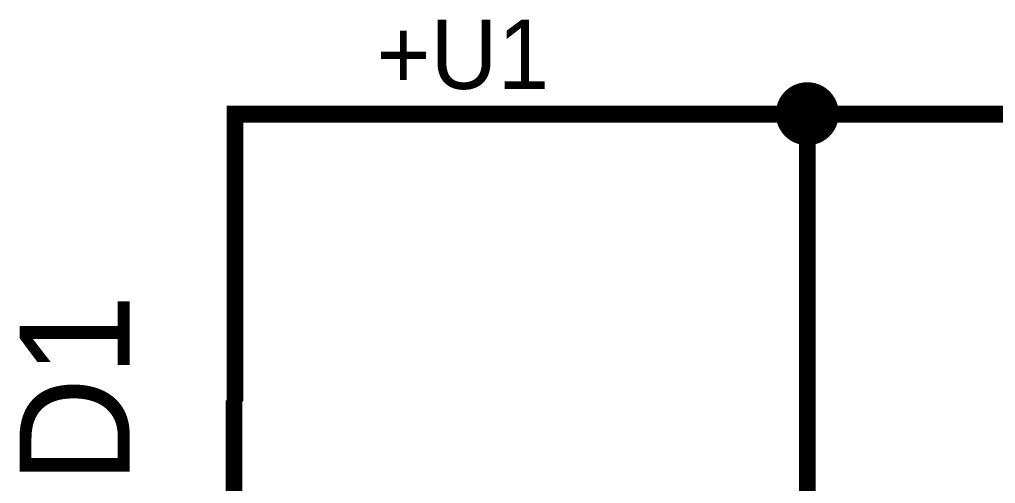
# Model space of a CAD drawing. Header units: millimetres. Extents: x 0 to 20.9, y 0 to 9.5.
# Drawn here: x 0.85 to 1.531, y 7.442 to 7.766 of the extents above; entities that cross this region are included whole.
import ezdxf

# ---------------------------------------------------------------- set-up
doc = ezdxf.new("R2010")
doc.units = ezdxf.units.MM
doc.header["$MEASUREMENT"] = 0
doc.layers.add('Sheet', color=255, linetype='Continuous')

msp = doc.modelspace()

# ---------------------------------------------------------------- linework, layer by layer
at = {"layer": 'Sheet'}
for points, const_width in [([(1.38005, 7.69995), (1.38005, 7.701), (1.38015, 7.70204), (1.38026, 7.70298), (1.38047, 7.70403), (1.38068, 7.70497), (1.38099, 7.70591), (1.3813, 7.70685), (1.38162, 7.70779), (1.38203, 7.70862), (1.38245, 7.70956), (1.38297, 7.7104), (1.3835, 7.71113), (1.38402, 7.71196), (1.38464, 7.71269), (1.38527, 7.71342), (1.3859, 7.71416), (1.38663, 7.71478), (1.38736, 7.71541), (1.38809, 7.71603), (1.38893, 7.71656), (1.38966, 7.71708), (1.39049, 7.7176), (1.39143, 7.71802), (1.39227, 7.71844), (1.39321, 7.71875), (1.39415, 7.71906), (1.39509, 7.71938), (1.39603, 7.71959), (1.39707, 7.71979), (1.39801, 7.7199), (1.39905, 7.72), (1.4001, 7.72)], 0.0039), ([(1.38005, 7.69995), (1.38005, 7.701), (1.38015, 7.70204), (1.38026, 7.70298), (1.38047, 7.70403), (1.38068, 7.70497), (1.38099, 7.70591), (1.3813, 7.70685), (1.38162, 7.70779), (1.38203, 7.70862), (1.38245, 7.70956), (1.38297, 7.7104), (1.3835, 7.71113), (1.38402, 7.71196), (1.38464, 7.71269), (1.38527, 7.71342), (1.3859, 7.71416), (1.38663, 7.71478), (1.38736, 7.71541), (1.38809, 7.71603), (1.38893, 7.71656), (1.38966, 7.71708), (1.39049, 7.7176), (1.39143, 7.71802), (1.39227, 7.71844), (1.39321, 7.71875), (1.39415, 7.71906), (1.39509, 7.71938), (1.39603, 7.71959), (1.39707, 7.71979), (1.39801, 7.7199), (1.39905, 7.72), (1.4001, 7.72)], 0.0039), ([(1.38005, 7.69995), (1.38005, 7.701), (1.38015, 7.70204), (1.38026, 7.70298), (1.38047, 7.70403), (1.38068, 7.70497), (1.38099, 7.70591), (1.3813, 7.70685), (1.38162, 7.70779), (1.38203, 7.70862), (1.38245, 7.70956), (1.38297, 7.7104), (1.3835, 7.71113), (1.38402, 7.71196), (1.38464, 7.71269), (1.38527, 7.71342), (1.3859, 7.71416), (1.38663, 7.71478), (1.38736, 7.71541), (1.38809, 7.71603), (1.38893, 7.71656), (1.38966, 7.71708), (1.39049, 7.7176), (1.39143, 7.71802), (1.39227, 7.71844), (1.39321, 7.71875), (1.39415, 7.71906), (1.39509, 7.71938), (1.39603, 7.71959), (1.39707, 7.71979), (1.39801, 7.7199), (1.39905, 7.72), (1.4001, 7.72)], 0.0039), ([(1.38005, 7.69995), (1.38005, 7.701), (1.38015, 7.70204), (1.38026, 7.70298), (1.38047, 7.70403), (1.38068, 7.70497), (1.38099, 7.70591), (1.3813, 7.70685), (1.38162, 7.70779), (1.38203, 7.70862), (1.38245, 7.70956), (1.38297, 7.7104), (1.3835, 7.71113), (1.38402, 7.71196), (1.38464, 7.71269), (1.38527, 7.71342), (1.3859, 7.71416), (1.38663, 7.71478), (1.38736, 7.71541), (1.38809, 7.71603), (1.38893, 7.71656), (1.38966, 7.71708), (1.39049, 7.7176), (1.39143, 7.71802), (1.39227, 7.71844), (1.39321, 7.71875), (1.39415, 7.71906), (1.39509, 7.71938), (1.39603, 7.71959), (1.39707, 7.71979), (1.39801, 7.7199), (1.39905, 7.72), (1.4001, 7.72)], 0.0039), ([(1.38005, 7.69995), (1.38005, 7.701), (1.38015, 7.70204), (1.38026, 7.70298), (1.38047, 7.70403), (1.38068, 7.70497), (1.38099, 7.70591), (1.3813, 7.70685), (1.38162, 7.70779), (1.38203, 7.70862), (1.38245, 7.70956), (1.38297, 7.7104), (1.3835, 7.71113), (1.38402, 7.71196), (1.38464, 7.71269), (1.38527, 7.71342), (1.3859, 7.71416), (1.38663, 7.71478), (1.38736, 7.71541), (1.38809, 7.71603), (1.38893, 7.71656), (1.38966, 7.71708), (1.39049, 7.7176), (1.39143, 7.71802), (1.39227, 7.71844), (1.39321, 7.71875), (1.39415, 7.71906), (1.39509, 7.71938), (1.39603, 7.71959), (1.39707, 7.71979), (1.39801, 7.7199), (1.39905, 7.72), (1.4001, 7.72)], 0.0039), ([(1.38005, 7.69995), (1.38005, 7.701), (1.38015, 7.70204), (1.38026, 7.70298), (1.38047, 7.70403), (1.38068, 7.70497), (1.38099, 7.70591), (1.3813, 7.70685), (1.38162, 7.70779), (1.38203, 7.70862), (1.38245, 7.70956), (1.38297, 7.7104), (1.3835, 7.71113), (1.38402, 7.71196), (1.38464, 7.71269), (1.38527, 7.71342), (1.3859, 7.71416), (1.38663, 7.71478), (1.38736, 7.71541), (1.38809, 7.71603), (1.38893, 7.71656), (1.38966, 7.71708), (1.39049, 7.7176), (1.39143, 7.71802), (1.39227, 7.71844), (1.39321, 7.71875), (1.39415, 7.71906), (1.39509, 7.71938), (1.39603, 7.71959), (1.39707, 7.71979), (1.39801, 7.7199), (1.39905, 7.72), (1.4001, 7.72)], 0.0039), ([(1.38005, 7.69995), (1.38005, 7.701), (1.38015, 7.70204), (1.38026, 7.70298), (1.38047, 7.70403), (1.38068, 7.70497), (1.38099, 7.70591), (1.3813, 7.70685), (1.38162, 7.70779), (1.38203, 7.70862), (1.38245, 7.70956), (1.38297, 7.7104), (1.3835, 7.71113), (1.38402, 7.71196), (1.38464, 7.71269), (1.38527, 7.71342), (1.3859, 7.71416), (1.38663, 7.71478), (1.38736, 7.71541), (1.38809, 7.71603), (1.38893, 7.71656), (1.38966, 7.71708), (1.39049, 7.7176), (1.39143, 7.71802), (1.39227, 7.71844), (1.39321, 7.71875), (1.39415, 7.71906), (1.39509, 7.71938), (1.39603, 7.71959), (1.39707, 7.71979), (1.39801, 7.7199), (1.39905, 7.72), (1.4001, 7.72)], 0.0039), ([(1.38005, 7.69995), (1.38005, 7.701), (1.38015, 7.70204), (1.38026, 7.70298), (1.38047, 7.70403), (1.38068, 7.70497), (1.38099, 7.70591), (1.3813, 7.70685), (1.38162, 7.70779), (1.38203, 7.70862), (1.38245, 7.70956), (1.38297, 7.7104), (1.3835, 7.71113), (1.38402, 7.71196), (1.38464, 7.71269), (1.38527, 7.71342), (1.3859, 7.71416), (1.38663, 7.71478), (1.38736, 7.71541), (1.38809, 7.71603), (1.38893, 7.71656), (1.38966, 7.71708), (1.39049, 7.7176), (1.39143, 7.71802), (1.39227, 7.71844), (1.39321, 7.71875), (1.39415, 7.71906), (1.39509, 7.71938), (1.39603, 7.71959), (1.39707, 7.71979), (1.39801, 7.7199), (1.39905, 7.72), (1.4001, 7.72)], 0.0039), ([(1.4001, 7.72), (1.4001, 7.72)], 0.0039), ([(1.4001, 7.72), (1.40114, 7.72), (1.40219, 7.7199), (1.40313, 7.71979), (1.40417, 7.71959), (1.40511, 7.71938), (1.40605, 7.71906), (1.40699, 7.71875), (1.40793, 7.71844), (1.40877, 7.71802), (1.40971, 7.7176), (1.41054, 7.71708), (1.41127, 7.71656), (1.41211, 7.71603), (1.41284, 7.71541), (1.41357, 7.71478), (1.4143, 7.71416), (1.41493, 7.71342), (1.41555, 7.71269), (1.41618, 7.71196), (1.4167, 7.71113), (1.41722, 7.7104), (1.41775, 7.70956), (1.41816, 7.70862), (1.41858, 7.70779), (1.41889, 7.70685), (1.41921, 7.70591), (1.41952, 7.70497), (1.41973, 7.70403), (1.41994, 7.70298), (1.42004, 7.70204), (1.42015, 7.701), (1.42015, 7.69995)], 0.0039), ([(1.4001, 7.72), (1.4001, 7.72)], 0.0039), ([(1.4001, 7.72), (1.40114, 7.72), (1.40219, 7.7199), (1.40313, 7.71979), (1.40417, 7.71959), (1.40511, 7.71938), (1.40605, 7.71906), (1.40699, 7.71875), (1.40793, 7.71844), (1.40877, 7.71802), (1.40971, 7.7176), (1.41054, 7.71708), (1.41127, 7.71656), (1.41211, 7.71603), (1.41284, 7.71541), (1.41357, 7.71478), (1.4143, 7.71416), (1.41493, 7.71342), (1.41555, 7.71269), (1.41618, 7.71196), (1.4167, 7.71113), (1.41722, 7.7104), (1.41775, 7.70956), (1.41816, 7.70862), (1.41858, 7.70779), (1.41889, 7.70685), (1.41921, 7.70591), (1.41952, 7.70497), (1.41973, 7.70403), (1.41994, 7.70298), (1.42004, 7.70204), (1.42015, 7.701), (1.42015, 7.69995)], 0.0039), ([(1.4001, 7.72), (1.4001, 7.72)], 0.0039), ([(1.4001, 7.72), (1.40114, 7.72), (1.40219, 7.7199), (1.40313, 7.71979), (1.40417, 7.71959), (1.40511, 7.71938), (1.40605, 7.71906), (1.40699, 7.71875), (1.40793, 7.71844), (1.40877, 7.71802), (1.40971, 7.7176), (1.41054, 7.71708), (1.41127, 7.71656), (1.41211, 7.71603), (1.41284, 7.71541), (1.41357, 7.71478), (1.4143, 7.71416), (1.41493, 7.71342), (1.41555, 7.71269), (1.41618, 7.71196), (1.4167, 7.71113), (1.41722, 7.7104), (1.41775, 7.70956), (1.41816, 7.70862), (1.41858, 7.70779), (1.41889, 7.70685), (1.41921, 7.70591), (1.41952, 7.70497), (1.41973, 7.70403), (1.41994, 7.70298), (1.42004, 7.70204), (1.42015, 7.701), (1.42015, 7.69995)], 0.0039), ([(1.4001, 7.72), (1.4001, 7.72)], 0.0039), ([(1.4001, 7.72), (1.40114, 7.72), (1.40219, 7.7199), (1.40313, 7.71979), (1.40417, 7.71959), (1.40511, 7.71938), (1.40605, 7.71906), (1.40699, 7.71875), (1.40793, 7.71844), (1.40877, 7.71802), (1.40971, 7.7176), (1.41054, 7.71708), (1.41127, 7.71656), (1.41211, 7.71603), (1.41284, 7.71541), (1.41357, 7.71478), (1.4143, 7.71416), (1.41493, 7.71342), (1.41555, 7.71269), (1.41618, 7.71196), (1.4167, 7.71113), (1.41722, 7.7104), (1.41775, 7.70956), (1.41816, 7.70862), (1.41858, 7.70779), (1.41889, 7.70685), (1.41921, 7.70591), (1.41952, 7.70497), (1.41973, 7.70403), (1.41994, 7.70298), (1.42004, 7.70204), (1.42015, 7.701), (1.42015, 7.69995)], 0.0039), ([(1.4001, 7.72), (1.4001, 7.72)], 0.0039), ([(1.4001, 7.72), (1.40114, 7.72), (1.40219, 7.7199), (1.40313, 7.71979), (1.40417, 7.71959), (1.40511, 7.71938), (1.40605, 7.71906), (1.40699, 7.71875), (1.40793, 7.71844), (1.40877, 7.71802), (1.40971, 7.7176), (1.41054, 7.71708), (1.41127, 7.71656), (1.41211, 7.71603), (1.41284, 7.71541), (1.41357, 7.71478), (1.4143, 7.71416), (1.41493, 7.71342), (1.41555, 7.71269), (1.41618, 7.71196), (1.4167, 7.71113), (1.41722, 7.7104), (1.41775, 7.70956), (1.41816, 7.70862), (1.41858, 7.70779), (1.41889, 7.70685), (1.41921, 7.70591), (1.41952, 7.70497), (1.41973, 7.70403), (1.41994, 7.70298), (1.42004, 7.70204), (1.42015, 7.701), (1.42015, 7.69995)], 0.0039), ([(1.4001, 7.72), (1.4001, 7.72)], 0.0039), ([(1.4001, 7.72), (1.40114, 7.72), (1.40219, 7.7199), (1.40313, 7.71979), (1.40417, 7.71959), (1.40511, 7.71938), (1.40605, 7.71906), (1.40699, 7.71875), (1.40793, 7.71844), (1.40877, 7.71802), (1.40971, 7.7176), (1.41054, 7.71708), (1.41127, 7.71656), (1.41211, 7.71603), (1.41284, 7.71541), (1.41357, 7.71478), (1.4143, 7.71416), (1.41493, 7.71342), (1.41555, 7.71269), (1.41618, 7.71196), (1.4167, 7.71113), (1.41722, 7.7104), (1.41775, 7.70956), (1.41816, 7.70862), (1.41858, 7.70779), (1.41889, 7.70685), (1.41921, 7.70591), (1.41952, 7.70497), (1.41973, 7.70403), (1.41994, 7.70298), (1.42004, 7.70204), (1.42015, 7.701), (1.42015, 7.69995)], 0.0039), ([(1.4001, 7.72), (1.4001, 7.72)], 0.0039), ([(1.4001, 7.72), (1.40114, 7.72), (1.40219, 7.7199), (1.40313, 7.71979), (1.40417, 7.71959), (1.40511, 7.71938), (1.40605, 7.71906), (1.40699, 7.71875), (1.40793, 7.71844), (1.40877, 7.71802), (1.40971, 7.7176), (1.41054, 7.71708), (1.41127, 7.71656), (1.41211, 7.71603), (1.41284, 7.71541), (1.41357, 7.71478), (1.4143, 7.71416), (1.41493, 7.71342), (1.41555, 7.71269), (1.41618, 7.71196), (1.4167, 7.71113), (1.41722, 7.7104), (1.41775, 7.70956), (1.41816, 7.70862), (1.41858, 7.70779), (1.41889, 7.70685), (1.41921, 7.70591), (1.41952, 7.70497), (1.41973, 7.70403), (1.41994, 7.70298), (1.42004, 7.70204), (1.42015, 7.701), (1.42015, 7.69995)], 0.0039), ([(1.4001, 7.72), (1.4001, 7.72)], 0.0039), ([(1.4001, 7.72), (1.40114, 7.72), (1.40219, 7.7199), (1.40313, 7.71979), (1.40417, 7.71959), (1.40511, 7.71938), (1.40605, 7.71906), (1.40699, 7.71875), (1.40793, 7.71844), (1.40877, 7.71802), (1.40971, 7.7176), (1.41054, 7.71708), (1.41127, 7.71656), (1.41211, 7.71603), (1.41284, 7.71541), (1.41357, 7.71478), (1.4143, 7.71416), (1.41493, 7.71342), (1.41555, 7.71269), (1.41618, 7.71196), (1.4167, 7.71113), (1.41722, 7.7104), (1.41775, 7.70956), (1.41816, 7.70862), (1.41858, 7.70779), (1.41889, 7.70685), (1.41921, 7.70591), (1.41952, 7.70497), (1.41973, 7.70403), (1.41994, 7.70298), (1.42004, 7.70204), (1.42015, 7.701), (1.42015, 7.69995)], 0.0039), ([(1.00079, 7.49925), (1.00079, 7.69974), (1.4001, 7.69974), (2.00074, 7.69974), (2.40005, 7.69974), (3.00069, 7.69974), (3.40084, 7.69974), (4.00064, 7.69974), (4.40079, 7.69974), (5.00059, 7.69974), (5.40074, 7.69974), (6.00054, 7.69974), (6.40069, 7.69974), (7.00049, 7.69974), (7.40064, 7.69974), (8.00044, 7.69974), (8.40059, 7.69974), (9.00039, 7.69974), (9.40054, 7.69974), (10.00034, 7.69974), (10.40049, 7.69974), (11.00029, 7.69974)], 0.0118), ([(1.4001, 7.6799), (1.39905, 7.6799), (1.39801, 7.68001), (1.39707, 7.68011), (1.39603, 7.68032), (1.39509, 7.68053), (1.39415, 7.68084), (1.39321, 7.68116), (1.39227, 7.68147), (1.39143, 7.68189), (1.39049, 7.68231), (1.38966, 7.68283), (1.38893, 7.68335), (1.38809, 7.68387), (1.38736, 7.6845), (1.38663, 7.68513), (1.3859, 7.68575), (1.38527, 7.68648), (1.38464, 7.68721), (1.38402, 7.68795), (1.3835, 7.68878), (1.38297, 7.68951), (1.38245, 7.69035), (1.38203, 7.69129), (1.38162, 7.69212), (1.3813, 7.69306), (1.38099, 7.694), (1.38068, 7.69494), (1.38047, 7.69588), (1.38026, 7.69693), (1.38015, 7.69787), (1.38005, 7.69891), (1.38005, 7.69995)], 0.0039), ([(1.38005, 7.69995), (1.38005, 7.69995)], 0.0039), ([(1.4001, 7.6799), (1.39905, 7.6799), (1.39801, 7.68001), (1.39707, 7.68011), (1.39603, 7.68032), (1.39509, 7.68053), (1.39415, 7.68084), (1.39321, 7.68116), (1.39227, 7.68147), (1.39143, 7.68189), (1.39049, 7.68231), (1.38966, 7.68283), (1.38893, 7.68335), (1.38809, 7.68387), (1.38736, 7.6845), (1.38663, 7.68513), (1.3859, 7.68575), (1.38527, 7.68648), (1.38464, 7.68721), (1.38402, 7.68795), (1.3835, 7.68878), (1.38297, 7.68951), (1.38245, 7.69035), (1.38203, 7.69129), (1.38162, 7.69212), (1.3813, 7.69306), (1.38099, 7.694), (1.38068, 7.69494), (1.38047, 7.69588), (1.38026, 7.69693), (1.38015, 7.69787), (1.38005, 7.69891), (1.38005, 7.69995)], 0.0039), ([(1.38005, 7.69995), (1.38005, 7.69995)], 0.0039), ([(1.4001, 7.6799), (1.39905, 7.6799), (1.39801, 7.68001), (1.39707, 7.68011), (1.39603, 7.68032), (1.39509, 7.68053), (1.39415, 7.68084), (1.39321, 7.68116), (1.39227, 7.68147), (1.39143, 7.68189), (1.39049, 7.68231), (1.38966, 7.68283), (1.38893, 7.68335), (1.38809, 7.68387), (1.38736, 7.6845), (1.38663, 7.68513), (1.3859, 7.68575), (1.38527, 7.68648), (1.38464, 7.68721), (1.38402, 7.68795), (1.3835, 7.68878), (1.38297, 7.68951), (1.38245, 7.69035), (1.38203, 7.69129), (1.38162, 7.69212), (1.3813, 7.69306), (1.38099, 7.694), (1.38068, 7.69494), (1.38047, 7.69588), (1.38026, 7.69693), (1.38015, 7.69787), (1.38005, 7.69891), (1.38005, 7.69995)], 0.0039), ([(1.38005, 7.69995), (1.38005, 7.69995)], 0.0039), ([(1.4001, 7.6799), (1.39905, 7.6799), (1.39801, 7.68001), (1.39707, 7.68011), (1.39603, 7.68032), (1.39509, 7.68053), (1.39415, 7.68084), (1.39321, 7.68116), (1.39227, 7.68147), (1.39143, 7.68189), (1.39049, 7.68231), (1.38966, 7.68283), (1.38893, 7.68335), (1.38809, 7.68387), (1.38736, 7.6845), (1.38663, 7.68513), (1.3859, 7.68575), (1.38527, 7.68648), (1.38464, 7.68721), (1.38402, 7.68795), (1.3835, 7.68878), (1.38297, 7.68951), (1.38245, 7.69035), (1.38203, 7.69129), (1.38162, 7.69212), (1.3813, 7.69306), (1.38099, 7.694), (1.38068, 7.69494), (1.38047, 7.69588), (1.38026, 7.69693), (1.38015, 7.69787), (1.38005, 7.69891), (1.38005, 7.69995)], 0.0039), ([(1.38005, 7.69995), (1.38005, 7.69995)], 0.0039), ([(1.4001, 7.6799), (1.39905, 7.6799), (1.39801, 7.68001), (1.39707, 7.68011), (1.39603, 7.68032), (1.39509, 7.68053), (1.39415, 7.68084), (1.39321, 7.68116), (1.39227, 7.68147), (1.39143, 7.68189), (1.39049, 7.68231), (1.38966, 7.68283), (1.38893, 7.68335), (1.38809, 7.68387), (1.38736, 7.6845), (1.38663, 7.68513), (1.3859, 7.68575), (1.38527, 7.68648), (1.38464, 7.68721), (1.38402, 7.68795), (1.3835, 7.68878), (1.38297, 7.68951), (1.38245, 7.69035), (1.38203, 7.69129), (1.38162, 7.69212), (1.3813, 7.69306), (1.38099, 7.694), (1.38068, 7.69494), (1.38047, 7.69588), (1.38026, 7.69693), (1.38015, 7.69787), (1.38005, 7.69891), (1.38005, 7.69995)], 0.0039), ([(1.38005, 7.69995), (1.38005, 7.69995)], 0.0039), ([(1.4001, 7.6799), (1.39905, 7.6799), (1.39801, 7.68001), (1.39707, 7.68011), (1.39603, 7.68032), (1.39509, 7.68053), (1.39415, 7.68084), (1.39321, 7.68116), (1.39227, 7.68147), (1.39143, 7.68189), (1.39049, 7.68231), (1.38966, 7.68283), (1.38893, 7.68335), (1.38809, 7.68387), (1.38736, 7.6845), (1.38663, 7.68513), (1.3859, 7.68575), (1.38527, 7.68648), (1.38464, 7.68721), (1.38402, 7.68795), (1.3835, 7.68878), (1.38297, 7.68951), (1.38245, 7.69035), (1.38203, 7.69129), (1.38162, 7.69212), (1.3813, 7.69306), (1.38099, 7.694), (1.38068, 7.69494), (1.38047, 7.69588), (1.38026, 7.69693), (1.38015, 7.69787), (1.38005, 7.69891), (1.38005, 7.69995)], 0.0039), ([(1.38005, 7.69995), (1.38005, 7.69995)], 0.0039), ([(1.4001, 7.6799), (1.39905, 7.6799), (1.39801, 7.68001), (1.39707, 7.68011), (1.39603, 7.68032), (1.39509, 7.68053), (1.39415, 7.68084), (1.39321, 7.68116), (1.39227, 7.68147), (1.39143, 7.68189), (1.39049, 7.68231), (1.38966, 7.68283), (1.38893, 7.68335), (1.38809, 7.68387), (1.38736, 7.6845), (1.38663, 7.68513), (1.3859, 7.68575), (1.38527, 7.68648), (1.38464, 7.68721), (1.38402, 7.68795), (1.3835, 7.68878), (1.38297, 7.68951), (1.38245, 7.69035), (1.38203, 7.69129), (1.38162, 7.69212), (1.3813, 7.69306), (1.38099, 7.694), (1.38068, 7.69494), (1.38047, 7.69588), (1.38026, 7.69693), (1.38015, 7.69787), (1.38005, 7.69891), (1.38005, 7.69995)], 0.0039), ([(1.38005, 7.69995), (1.38005, 7.69995)], 0.0039), ([(1.4001, 7.6799), (1.39905, 7.6799), (1.39801, 7.68001), (1.39707, 7.68011), (1.39603, 7.68032), (1.39509, 7.68053), (1.39415, 7.68084), (1.39321, 7.68116), (1.39227, 7.68147), (1.39143, 7.68189), (1.39049, 7.68231), (1.38966, 7.68283), (1.38893, 7.68335), (1.38809, 7.68387), (1.38736, 7.6845), (1.38663, 7.68513), (1.3859, 7.68575), (1.38527, 7.68648), (1.38464, 7.68721), (1.38402, 7.68795), (1.3835, 7.68878), (1.38297, 7.68951), (1.38245, 7.69035), (1.38203, 7.69129), (1.38162, 7.69212), (1.3813, 7.69306), (1.38099, 7.694), (1.38068, 7.69494), (1.38047, 7.69588), (1.38026, 7.69693), (1.38015, 7.69787), (1.38005, 7.69891), (1.38005, 7.69995)], 0.0039), ([(1.38005, 7.69995), (1.38005, 7.69995)], 0.0039), ([(1.4001, 7.69995), (1.4001, 7.49998)], 0.0118), ([(1.42015, 7.69995), (1.42015, 7.69891), (1.42004, 7.69787), (1.41994, 7.69693), (1.41973, 7.69588), (1.41952, 7.69494), (1.41921, 7.694), (1.41889, 7.69306), (1.41858, 7.69212), (1.41816, 7.69129), (1.41775, 7.69035), (1.41722, 7.68951), (1.4167, 7.68878), (1.41618, 7.68795), (1.41555, 7.68721), (1.41493, 7.68648), (1.4143, 7.68575), (1.41357, 7.68513), (1.41284, 7.6845), (1.41211, 7.68387), (1.41127, 7.68335), (1.41054, 7.68283), (1.40971, 7.68231), (1.40877, 7.68189), (1.40793, 7.68147), (1.40699, 7.68116), (1.40605, 7.68084), (1.40511, 7.68053), (1.40417, 7.68032), (1.40313, 7.68011), (1.40219, 7.68001), (1.40114, 7.6799), (1.4001, 7.6799)], 0.0039), ([(1.42015, 7.69995), (1.42015, 7.69891), (1.42004, 7.69787), (1.41994, 7.69693), (1.41973, 7.69588), (1.41952, 7.69494), (1.41921, 7.694), (1.41889, 7.69306), (1.41858, 7.69212), (1.41816, 7.69129), (1.41775, 7.69035), (1.41722, 7.68951), (1.4167, 7.68878), (1.41618, 7.68795), (1.41555, 7.68721), (1.41493, 7.68648), (1.4143, 7.68575), (1.41357, 7.68513), (1.41284, 7.6845), (1.41211, 7.68387), (1.41127, 7.68335), (1.41054, 7.68283), (1.40971, 7.68231), (1.40877, 7.68189), (1.40793, 7.68147), (1.40699, 7.68116), (1.40605, 7.68084), (1.40511, 7.68053), (1.40417, 7.68032), (1.40313, 7.68011), (1.40219, 7.68001), (1.40114, 7.6799), (1.4001, 7.6799)], 0.0039), ([(1.42015, 7.69995), (1.42015, 7.69891), (1.42004, 7.69787), (1.41994, 7.69693), (1.41973, 7.69588), (1.41952, 7.69494), (1.41921, 7.694), (1.41889, 7.69306), (1.41858, 7.69212), (1.41816, 7.69129), (1.41775, 7.69035), (1.41722, 7.68951), (1.4167, 7.68878), (1.41618, 7.68795), (1.41555, 7.68721), (1.41493, 7.68648), (1.4143, 7.68575), (1.41357, 7.68513), (1.41284, 7.6845), (1.41211, 7.68387), (1.41127, 7.68335), (1.41054, 7.68283), (1.40971, 7.68231), (1.40877, 7.68189), (1.40793, 7.68147), (1.40699, 7.68116), (1.40605, 7.68084), (1.40511, 7.68053), (1.40417, 7.68032), (1.40313, 7.68011), (1.40219, 7.68001), (1.40114, 7.6799), (1.4001, 7.6799)], 0.0039), ([(1.42015, 7.69995), (1.42015, 7.69891), (1.42004, 7.69787), (1.41994, 7.69693), (1.41973, 7.69588), (1.41952, 7.69494), (1.41921, 7.694), (1.41889, 7.69306), (1.41858, 7.69212), (1.41816, 7.69129), (1.41775, 7.69035), (1.41722, 7.68951), (1.4167, 7.68878), (1.41618, 7.68795), (1.41555, 7.68721), (1.41493, 7.68648), (1.4143, 7.68575), (1.41357, 7.68513), (1.41284, 7.6845), (1.41211, 7.68387), (1.41127, 7.68335), (1.41054, 7.68283), (1.40971, 7.68231), (1.40877, 7.68189), (1.40793, 7.68147), (1.40699, 7.68116), (1.40605, 7.68084), (1.40511, 7.68053), (1.40417, 7.68032), (1.40313, 7.68011), (1.40219, 7.68001), (1.40114, 7.6799), (1.4001, 7.6799)], 0.0039), ([(1.42015, 7.69995), (1.42015, 7.69891), (1.42004, 7.69787), (1.41994, 7.69693), (1.41973, 7.69588), (1.41952, 7.69494), (1.41921, 7.694), (1.41889, 7.69306), (1.41858, 7.69212), (1.41816, 7.69129), (1.41775, 7.69035), (1.41722, 7.68951), (1.4167, 7.68878), (1.41618, 7.68795), (1.41555, 7.68721), (1.41493, 7.68648), (1.4143, 7.68575), (1.41357, 7.68513), (1.41284, 7.6845), (1.41211, 7.68387), (1.41127, 7.68335), (1.41054, 7.68283), (1.40971, 7.68231), (1.40877, 7.68189), (1.40793, 7.68147), (1.40699, 7.68116), (1.40605, 7.68084), (1.40511, 7.68053), (1.40417, 7.68032), (1.40313, 7.68011), (1.40219, 7.68001), (1.40114, 7.6799), (1.4001, 7.6799)], 0.0039), ([(1.42015, 7.69995), (1.42015, 7.69891), (1.42004, 7.69787), (1.41994, 7.69693), (1.41973, 7.69588), (1.41952, 7.69494), (1.41921, 7.694), (1.41889, 7.69306), (1.41858, 7.69212), (1.41816, 7.69129), (1.41775, 7.69035), (1.41722, 7.68951), (1.4167, 7.68878), (1.41618, 7.68795), (1.41555, 7.68721), (1.41493, 7.68648), (1.4143, 7.68575), (1.41357, 7.68513), (1.41284, 7.6845), (1.41211, 7.68387), (1.41127, 7.68335), (1.41054, 7.68283), (1.40971, 7.68231), (1.40877, 7.68189), (1.40793, 7.68147), (1.40699, 7.68116), (1.40605, 7.68084), (1.40511, 7.68053), (1.40417, 7.68032), (1.40313, 7.68011), (1.40219, 7.68001), (1.40114, 7.6799), (1.4001, 7.6799)], 0.0039), ([(1.42015, 7.69995), (1.42015, 7.69891), (1.42004, 7.69787), (1.41994, 7.69693), (1.41973, 7.69588), (1.41952, 7.69494), (1.41921, 7.694), (1.41889, 7.69306), (1.41858, 7.69212), (1.41816, 7.69129), (1.41775, 7.69035), (1.41722, 7.68951), (1.4167, 7.68878), (1.41618, 7.68795), (1.41555, 7.68721), (1.41493, 7.68648), (1.4143, 7.68575), (1.41357, 7.68513), (1.41284, 7.6845), (1.41211, 7.68387), (1.41127, 7.68335), (1.41054, 7.68283), (1.40971, 7.68231), (1.40877, 7.68189), (1.40793, 7.68147), (1.40699, 7.68116), (1.40605, 7.68084), (1.40511, 7.68053), (1.40417, 7.68032), (1.40313, 7.68011), (1.40219, 7.68001), (1.40114, 7.6799), (1.4001, 7.6799)], 0.0039), ([(1.42015, 7.69995), (1.42015, 7.69891), (1.42004, 7.69787), (1.41994, 7.69693), (1.41973, 7.69588), (1.41952, 7.69494), (1.41921, 7.694), (1.41889, 7.69306), (1.41858, 7.69212), (1.41816, 7.69129), (1.41775, 7.69035), (1.41722, 7.68951), (1.4167, 7.68878), (1.41618, 7.68795), (1.41555, 7.68721), (1.41493, 7.68648), (1.4143, 7.68575), (1.41357, 7.68513), (1.41284, 7.6845), (1.41211, 7.68387), (1.41127, 7.68335), (1.41054, 7.68283), (1.40971, 7.68231), (1.40877, 7.68189), (1.40793, 7.68147), (1.40699, 7.68116), (1.40605, 7.68084), (1.40511, 7.68053), (1.40417, 7.68032), (1.40313, 7.68011), (1.40219, 7.68001), (1.40114, 7.6799), (1.4001, 7.6799)], 0.0039), ([(1.42015, 7.69995), (1.42015, 7.69995), (1.42015, 7.69995), (1.42015, 7.69995), (1.42015, 7.69995), (1.42015, 7.69995), (1.42015, 7.69995), (1.42015, 7.69995), (1.42015, 7.69995), (1.42015, 7.69995), (1.42015, 7.69995), (1.42015, 7.69995), (1.42015, 7.69995), (1.42015, 7.69995), (1.42015, 7.69995), (1.42015, 7.69995), (1.42015, 7.69995), (1.42015, 7.69995), (1.42015, 7.69995), (1.42015, 7.69995), (1.42015, 7.69995), (1.42015, 7.69995), (1.42015, 7.69995), (1.42015, 7.69995), (1.42015, 7.69995), (1.42015, 7.69995), (1.42015, 7.69995), (1.42015, 7.69995), (1.42015, 7.69995), (1.42015, 7.69995), (1.42015, 7.69995), (1.42015, 7.69995), (1.42015, 7.69995)], 0.0039), ([(1.42015, 7.69995), (1.42015, 7.69995)], 0.0039), ([(1.42015, 7.69995), (1.42015, 7.69995), (1.42015, 7.69995), (1.42015, 7.69995), (1.42015, 7.69995), (1.42015, 7.69995), (1.42015, 7.69995), (1.42015, 7.69995), (1.42015, 7.69995), (1.42015, 7.69995), (1.42015, 7.69995), (1.42015, 7.69995), (1.42015, 7.69995), (1.42015, 7.69995), (1.42015, 7.69995), (1.42015, 7.69995), (1.42015, 7.69995), (1.42015, 7.69995), (1.42015, 7.69995), (1.42015, 7.69995), (1.42015, 7.69995), (1.42015, 7.69995), (1.42015, 7.69995), (1.42015, 7.69995), (1.42015, 7.69995), (1.42015, 7.69995), (1.42015, 7.69995), (1.42015, 7.69995), (1.42015, 7.69995), (1.42015, 7.69995), (1.42015, 7.69995), (1.42015, 7.69995), (1.42015, 7.69995)], 0.0039), ([(1.42015, 7.69995), (1.42015, 7.69995)], 0.0039), ([(1.42015, 7.69995), (1.42015, 7.69995), (1.42015, 7.69995), (1.42015, 7.69995), (1.42015, 7.69995), (1.42015, 7.69995), (1.42015, 7.69995), (1.42015, 7.69995), (1.42015, 7.69995), (1.42015, 7.69995), (1.42015, 7.69995), (1.42015, 7.69995), (1.42015, 7.69995), (1.42015, 7.69995), (1.42015, 7.69995), (1.42015, 7.69995), (1.42015, 7.69995), (1.42015, 7.69995), (1.42015, 7.69995), (1.42015, 7.69995), (1.42015, 7.69995), (1.42015, 7.69995), (1.42015, 7.69995), (1.42015, 7.69995), (1.42015, 7.69995), (1.42015, 7.69995), (1.42015, 7.69995), (1.42015, 7.69995), (1.42015, 7.69995), (1.42015, 7.69995), (1.42015, 7.69995), (1.42015, 7.69995), (1.42015, 7.69995)], 0.0039), ([(1.42015, 7.69995), (1.42015, 7.69995)], 0.0039), ([(1.42015, 7.69995), (1.42015, 7.69995), (1.42015, 7.69995), (1.42015, 7.69995), (1.42015, 7.69995), (1.42015, 7.69995), (1.42015, 7.69995), (1.42015, 7.69995), (1.42015, 7.69995), (1.42015, 7.69995), (1.42015, 7.69995), (1.42015, 7.69995), (1.42015, 7.69995), (1.42015, 7.69995), (1.42015, 7.69995), (1.42015, 7.69995), (1.42015, 7.69995), (1.42015, 7.69995), (1.42015, 7.69995), (1.42015, 7.69995), (1.42015, 7.69995), (1.42015, 7.69995), (1.42015, 7.69995), (1.42015, 7.69995), (1.42015, 7.69995), (1.42015, 7.69995), (1.42015, 7.69995), (1.42015, 7.69995), (1.42015, 7.69995), (1.42015, 7.69995), (1.42015, 7.69995), (1.42015, 7.69995), (1.42015, 7.69995)], 0.0039), ([(1.42015, 7.69995), (1.42015, 7.69995)], 0.0039), ([(1.42015, 7.69995), (1.42015, 7.69995), (1.42015, 7.69995), (1.42015, 7.69995), (1.42015, 7.69995), (1.42015, 7.69995), (1.42015, 7.69995), (1.42015, 7.69995), (1.42015, 7.69995), (1.42015, 7.69995), (1.42015, 7.69995), (1.42015, 7.69995), (1.42015, 7.69995), (1.42015, 7.69995), (1.42015, 7.69995), (1.42015, 7.69995), (1.42015, 7.69995), (1.42015, 7.69995), (1.42015, 7.69995), (1.42015, 7.69995), (1.42015, 7.69995), (1.42015, 7.69995), (1.42015, 7.69995), (1.42015, 7.69995), (1.42015, 7.69995), (1.42015, 7.69995), (1.42015, 7.69995), (1.42015, 7.69995), (1.42015, 7.69995), (1.42015, 7.69995), (1.42015, 7.69995), (1.42015, 7.69995), (1.42015, 7.69995)], 0.0039), ([(1.42015, 7.69995), (1.42015, 7.69995)], 0.0039), ([(1.42015, 7.69995), (1.42015, 7.69995), (1.42015, 7.69995), (1.42015, 7.69995), (1.42015, 7.69995), (1.42015, 7.69995), (1.42015, 7.69995), (1.42015, 7.69995), (1.42015, 7.69995), (1.42015, 7.69995), (1.42015, 7.69995), (1.42015, 7.69995), (1.42015, 7.69995), (1.42015, 7.69995), (1.42015, 7.69995), (1.42015, 7.69995), (1.42015, 7.69995), (1.42015, 7.69995), (1.42015, 7.69995), (1.42015, 7.69995), (1.42015, 7.69995), (1.42015, 7.69995), (1.42015, 7.69995), (1.42015, 7.69995), (1.42015, 7.69995), (1.42015, 7.69995), (1.42015, 7.69995), (1.42015, 7.69995), (1.42015, 7.69995), (1.42015, 7.69995), (1.42015, 7.69995), (1.42015, 7.69995), (1.42015, 7.69995)], 0.0039), ([(1.42015, 7.69995), (1.42015, 7.69995)], 0.0039), ([(1.42015, 7.69995), (1.42015, 7.69995), (1.42015, 7.69995), (1.42015, 7.69995), (1.42015, 7.69995), (1.42015, 7.69995), (1.42015, 7.69995), (1.42015, 7.69995), (1.42015, 7.69995), (1.42015, 7.69995), (1.42015, 7.69995), (1.42015, 7.69995), (1.42015, 7.69995), (1.42015, 7.69995), (1.42015, 7.69995), (1.42015, 7.69995), (1.42015, 7.69995), (1.42015, 7.69995), (1.42015, 7.69995), (1.42015, 7.69995), (1.42015, 7.69995), (1.42015, 7.69995), (1.42015, 7.69995), (1.42015, 7.69995), (1.42015, 7.69995), (1.42015, 7.69995), (1.42015, 7.69995), (1.42015, 7.69995), (1.42015, 7.69995), (1.42015, 7.69995), (1.42015, 7.69995), (1.42015, 7.69995), (1.42015, 7.69995)], 0.0039), ([(1.42015, 7.69995), (1.42015, 7.69995)], 0.0039), ([(1.42015, 7.69995), (1.42015, 7.69995), (1.42015, 7.69995), (1.42015, 7.69995), (1.42015, 7.69995), (1.42015, 7.69995), (1.42015, 7.69995), (1.42015, 7.69995), (1.42015, 7.69995), (1.42015, 7.69995), (1.42015, 7.69995), (1.42015, 7.69995), (1.42015, 7.69995), (1.42015, 7.69995), (1.42015, 7.69995), (1.42015, 7.69995), (1.42015, 7.69995), (1.42015, 7.69995), (1.42015, 7.69995), (1.42015, 7.69995), (1.42015, 7.69995), (1.42015, 7.69995), (1.42015, 7.69995), (1.42015, 7.69995), (1.42015, 7.69995), (1.42015, 7.69995), (1.42015, 7.69995), (1.42015, 7.69995), (1.42015, 7.69995), (1.42015, 7.69995), (1.42015, 7.69995), (1.42015, 7.69995), (1.42015, 7.69995)], 0.0039), ([(1.42015, 7.69995), (1.42015, 7.69995)], 0.0039), ([(1.00006, 7.40151), (1.00006, 7.49998)], 0.0118), ([(1.4001, 7.40151), (1.4001, 7.49998)], 0.0118)]:
    msp.add_lwpolyline(points, dxfattribs=dict(at, const_width=const_width))
at = {"layer": 'Sheet', "const_width": 0.02}
msp.add_lwpolyline([(1.39, 7.7, 1), (1.41, 7.7, 1)], format="xyb", close=True, dxfattribs=at)

# ---------------------------------------------------------------- texts
at = {"layer": 'Sheet'}
msp.add_text('+U1', height=0.048452, dxfattribs=at).set_placement((1.09936, 7.71729))
for s, p in [('1', (0.92727, 7.5168)), ('D', (0.92727, 7.44161))]:
    msp.add_text(s, height=0.07686, rotation=90, dxfattribs=at).set_placement(p)

doc.saveas('drawing.dxf')
